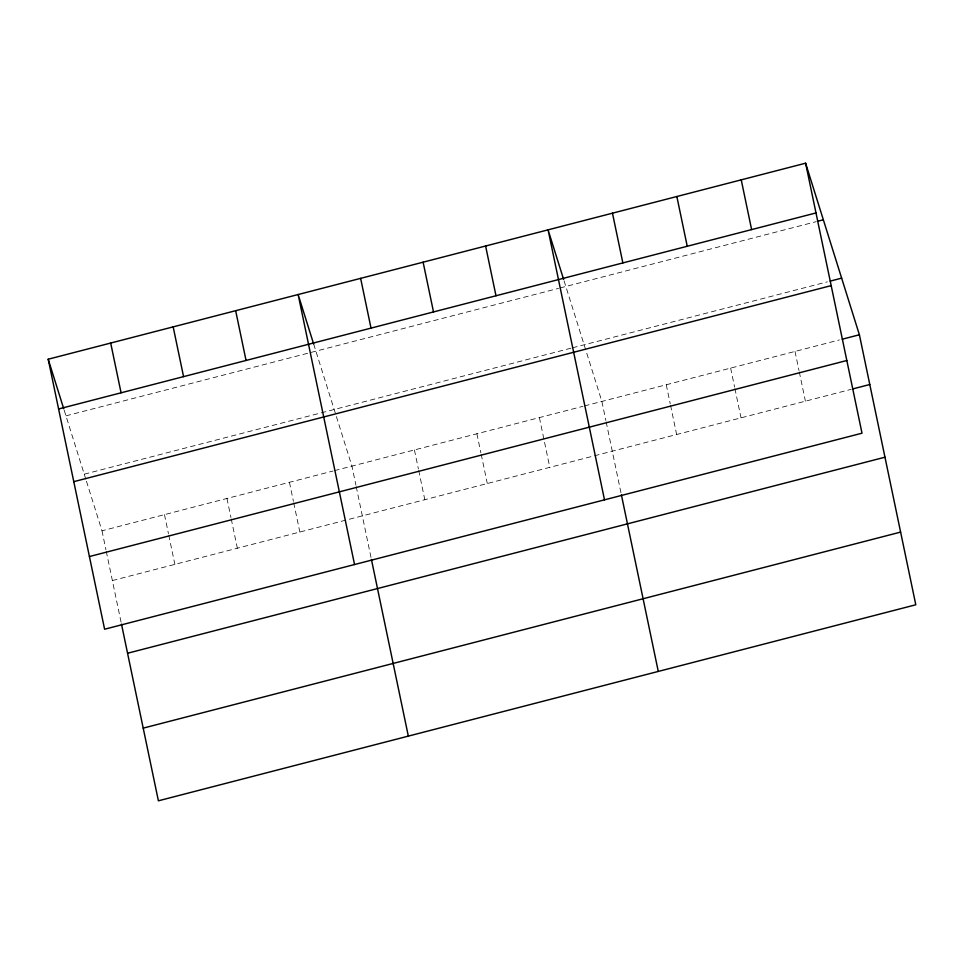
<?xml version="1.0" encoding="UTF-8"?>
<svg xmlns="http://www.w3.org/2000/svg" width="964" height="964" viewBox="0 0 964 964"><rect width="100%" height="100%" fill="white"/><g stroke="black" fill="none" stroke-linecap="round" stroke-linejoin="round"><path stroke-width="0.72" stroke-dasharray="4.82 3.62" d="M65.95 415.846L558.578 288.344M560.024 287.971L816.207 221.66M84.242 474.192L571.049 348.185M572.496 347.811L827.341 281.85M86.459 481.265L101.991 530.803L333.038 471.01M334.496 470.625L582.979 406.314M584.437 405.94L839.367 339.955M112.378 580.557L851.188 389.336M564.061 280.801L601.873 401.422L605.85 420.449M313.674 344.076L351.932 466.118L355.909 485.133M64.178 410.182L86.013 479.843M795.011 351.438L798.987 370.453M799.289 371.923L805.41 401.181M730.64 368.091L734.604 387.118M734.917 388.576L741.027 417.846M666.257 384.757L670.233 403.783M670.534 405.242L676.644 434.511M606.151 421.907L621.081 493.327M539.394 417.593L549.781 467.347M476.903 433.764L480.879 452.791M481.181 454.249L487.302 483.518M414.412 449.947L418.388 468.962M418.701 470.432L424.811 499.689M356.21 486.603L371.128 558.023M289.441 482.289L293.418 501.316M293.719 502.774L299.84 532.044M226.962 498.46L230.938 517.487M231.24 518.945L237.349 548.215M164.47 514.631L168.447 533.658M168.748 535.116L174.87 564.386M101.991 530.803L105.956 549.829M106.269 551.3L121.187 622.72"/><path stroke-width="1.45" d="M805.603 163.193L862.009 433.198L104.606 629.227L48.2 359.223L805.603 163.193L859.394 334.773L915.8 604.777L158.397 800.807L121.488 624.166M58.599 408.977L816.002 212.936M817.629 221.286L823.352 219.804M830.197 281.114L841.644 278.15M73.782 481.663L831.185 285.621M842.223 339.208L859.394 334.773M89.423 556.541L846.826 360.512M852.622 388.962L869.781 384.516M127.561 653.243L884.976 457.201M143.214 728.133L900.617 532.092M563.615 279.379L548.082 229.842L604.5 499.846M313.674 344.076L298.141 294.538L354.547 564.543M48.2 359.223L63.732 408.772M741.232 179.846L751.619 229.601M676.849 196.511L687.236 246.266M612.465 213.177L622.865 262.931M621.382 494.785L658.279 671.426M485.603 246.013L495.99 295.767M423.112 262.184L433.511 311.938M360.632 278.355L371.019 328.109M371.429 559.482L408.338 736.122M235.662 310.709L246.049 360.452M173.171 326.88L183.57 376.635M110.691 343.051L121.078 392.806"/></g></svg>
